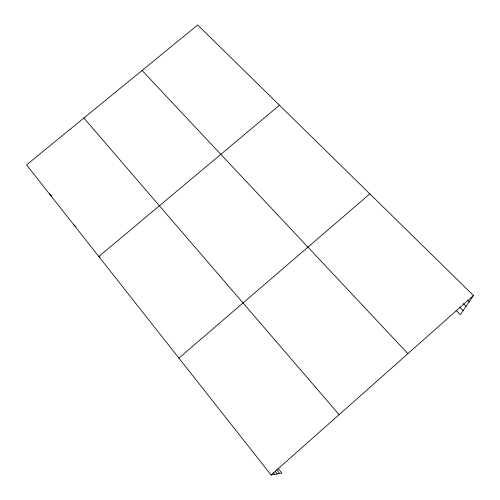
<?xml version="1.0" encoding="UTF-8"?>
<svg xmlns="http://www.w3.org/2000/svg" width="500" height="500" viewBox="0 0 500 500"><rect width="100%" height="100%" fill="white"/><g stroke="black" fill="none" stroke-linecap="round" stroke-linejoin="round"><path stroke-width="0.75" d="M278.044 468.275L281.919 473.137L271.087 475L26.544 164.881L197.688 25L473.456 295.519L460.387 314.656L456 310.262M271.087 475L473.456 295.519M178.919 358.113L369.844 193.881M279.475 105.225L98.806 256.525L100.025 257.462M73.662 224.631L75.963 226.506M49.6 194.112L51.9 196.075M467.469 300.212L469.125 301.856M463.331 303.6L466.075 306.325M459.806 307.369L463.113 310.669M142.075 70.456L407.919 353.644M83.894 118.012L339.125 414.656M276.756 469.862L279.662 473.525M275.281 471.512L277.213 473.95M273.244 472.562L274.681 474.381"/></g></svg>
